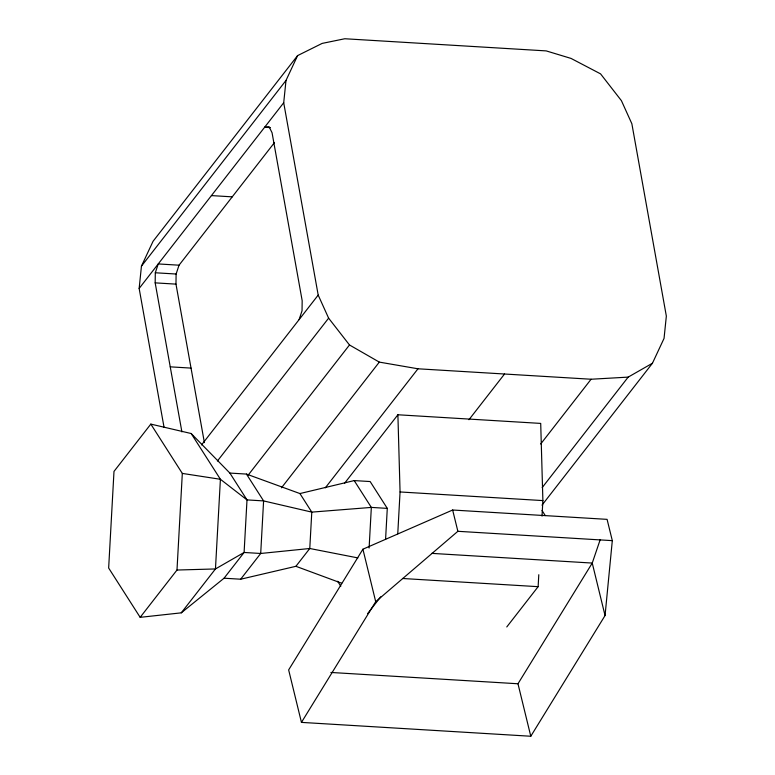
<?xml version="1.0" encoding="UTF-8"?>
<svg xmlns="http://www.w3.org/2000/svg" width="775" height="775" viewBox="0 0 775 775"><rect width="100%" height="100%" fill="white"/><g stroke="black" fill="none" stroke-linecap="round" stroke-linejoin="round"><path stroke-width="1.16" d="M181.902 431.898L155.174 282.865L155.31 272.771L158.236 263.936L283.708 102.746L286.004 80.445L297.6 55.597L322.168 43.4L344.817 38.75L546.201 50.898L571.03 58.416L600.567 73.867L621.424 100.682L631.857 123.748L666.345 316.093L664.049 338.394L652.443 363.243L541.996 505.145M204.397 442.612L175.983 284.125L176.109 274.021L179.035 265.195L274.35 142.745M140.159 617.336L176.991 570.032L182.319 473.418L150.825 424.109L113.993 471.413L108.655 568.027L140.159 617.336L181.273 612.841L224.062 578.208L244.096 552.468L247.002 499.904L229.865 473.07L191.173 433.525L150.825 424.109M369.103 548.032L371.341 507.412L354.204 480.587L299.925 493.559L246.46 474.077L229.865 473.07M385.572 539.439L387.287 508.381L370.15 481.546L354.204 480.587M397.759 533.81L400.065 491.96L397.895 414.77L540.708 423.412L542.887 500.592L542.025 516.131M506.772 626.956L538.131 586.675L538.79 574.721M605.052 615.553L612.308 540.64L607.077 519.357L452.639 510.018L362.913 549.213L288.649 669.9L301.446 722.387L530.788 736.25L605.052 615.553L592.245 563.067L600.238 539.536M164.058 427.364L139.151 288.445L141.447 266.154L153.053 241.296L297.6 55.597M201.587 444.898L299.111 319.6L302.037 310.775L302.173 300.671L272.054 132.719L269.032 126.674L264.624 127.255L270.407 127.604M301.446 722.387L375.71 601.7L457.87 531.301L612.308 540.64M530.788 736.25L517.981 683.763L592.245 563.067L431.714 553.369M141.447 266.154L286.004 80.445M139.151 288.445L158.236 263.936L179.035 265.195M299.111 319.6L318.196 295.091L283.708 102.746M217.426 461.009L328.619 318.157L318.196 295.091M247.932 475.433L349.486 344.972L328.619 318.157M181.273 612.841L215.46 568.947L244.096 552.468L260.7 553.476L309.777 548.497L357.876 557.913M281.47 487.814L379.314 362.109L417.977 368.793L591.092 379.237L628.176 377.115L652.443 363.243M224.062 578.208L240.657 579.216L260.7 553.476L263.597 500.912L246.46 474.077M325.316 487.833L417.977 368.793M344.468 483.397L397.895 414.77M240.657 579.216L295.905 566.302L309.777 548.497L311.782 512.12L299.925 493.559M468.952 419.721L504.535 374.015M367.602 613.645L380.728 596.789M540.688 443.998L591.092 379.237M542.19 487.591L628.176 377.115M176.991 570.032L215.46 568.947L220.41 479.279L191.173 433.525M211.43 195.591L232.229 196.85M155.31 272.771L176.109 274.021M155.174 282.865L175.983 284.125M170.238 366.846L191.037 368.096M400.065 491.96L542.887 500.592M387.287 508.381L371.341 507.412L311.782 512.12L263.597 500.912L247.002 499.904L220.41 479.279L182.319 473.418M402.516 578.489L538.131 586.675M330.896 672.458L517.981 683.763M295.905 566.302L341.698 583.236M349.486 344.972L379.314 362.109M542.016 510.473L545.271 515.569M337.619 581.26L340.816 586.249M452.639 510.018L457.87 531.301M362.913 549.213L375.71 601.7"/></g></svg>
